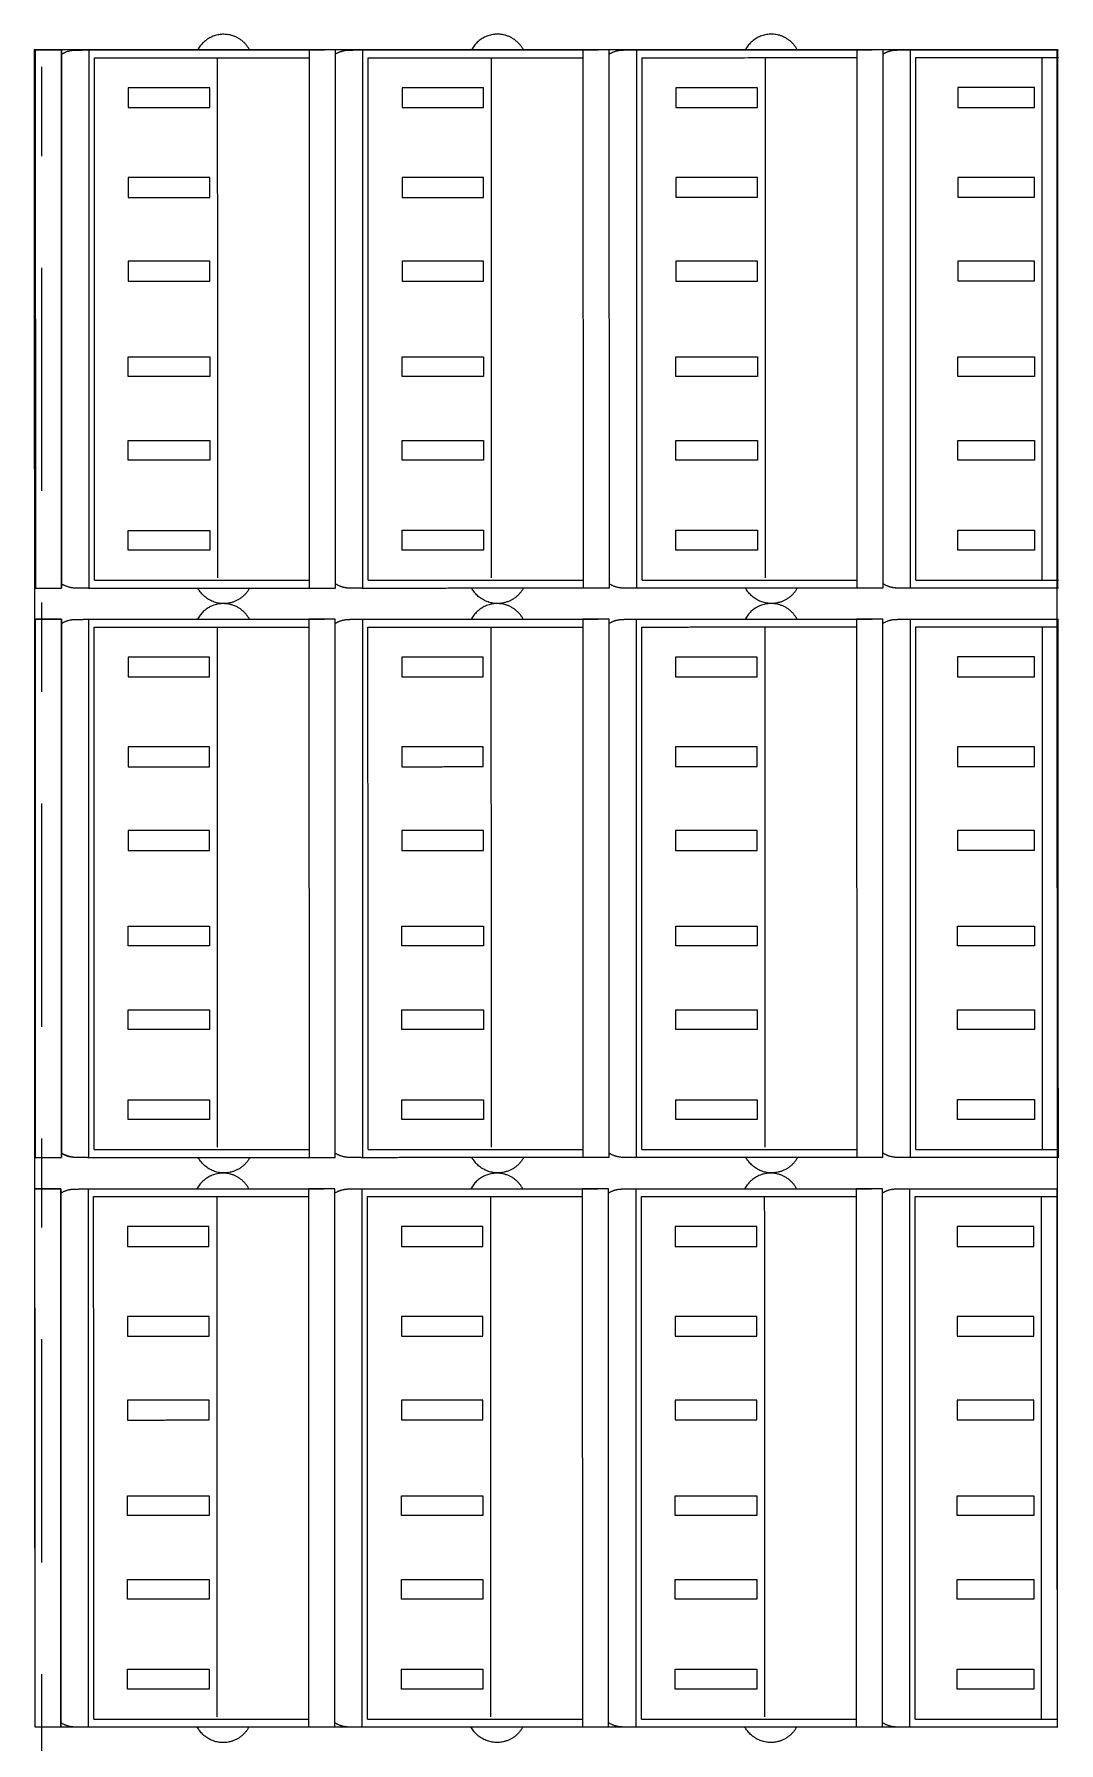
# Model space of a CAD drawing. Header units: millimetres. Extents: x 340 to 1003762, y 22 to 362022.
# Drawn here: x 420.143 to 421.291, y 76.494 to 78.407 of the extents above; entities that cross this region are included whole.
import ezdxf
from ezdxf.xclip import XClip

# ---------------------------------------------------------------- set-up
doc = ezdxf.new("R2010")
doc.units = ezdxf.units.MM
doc.header["$XCLIPFRAME"] = 0
doc.linetypes.add('LSBB_P_002 - PLANTA 1° NIVEL SALA DE VENTAS$0$DASHDOT2', pattern=[0.5, 0.25, -0.125, 0, -0.125])
for name, color, linetype in [('LSBB_P_002 - PLANTA 1° NIVEL SALA DE VENTAS$0$A-LAYOUT', 7, 'Continuous'), ('LSBB_P_002 - PLANTA 1° NIVEL SALA DE VENTAS$0$A-SALA-MUEB-ESPC', 1, 'Continuous'), ('LSBB_P_002 - PLANTA 1° NIVEL SALA DE VENTAS$0$EJES', 8, 'LSBB_P_002 - PLANTA 1° NIVEL SALA DE VENTAS$0$DASHDOT2'), ('XREF', 7, 'Continuous')]:
    doc.layers.add(name, color=color, linetype=linetype)

# ---------------------------------------------------------------- blocks, each defined once
blk = doc.blocks.new('LSBB_P_002 - PLANTA 1° NIVEL SALA DE VENTAS$0$SVLY')
at = {"layer": 'LSBB_P_002 - PLANTA 1° NIVEL SALA DE VENTAS$0$A-SALA-MUEB-ESPC', "elevation": 0}
for points in [[(1035.4314, 293.2095), (1035.432, 291.3314), (1036.5776, 291.3316), (1036.5773, 293.2097)], [(1035.4621, 292.6069), (1035.4621, 293.2095), (1035.4326, 293.2095), (1035.4327, 292.6069)], [(1035.7689, 292.6069), (1035.7688, 293.2096), (1035.7394, 293.2095), (1035.7395, 292.6069)], [(1036.0757, 292.607), (1036.0756, 293.2096), (1036.0461, 293.2096), (1036.0462, 292.607)], [(1036.3824, 292.607), (1036.3823, 293.2096), (1036.3529, 293.2096), (1036.353, 292.607)], [(1035.4619, 291.9693), (1035.4619, 292.5719), (1035.4324, 292.5719), (1035.4325, 291.9693)], [(1035.7687, 291.9693), (1035.7686, 292.572), (1035.7392, 292.572), (1035.7393, 291.9693)], [(1036.0755, 291.9694), (1036.0754, 292.572), (1036.0459, 292.572), (1036.046, 291.9694)], [(1036.3822, 291.9694), (1036.3821, 292.572), (1036.3527, 292.572), (1036.3528, 291.9694)], [(1035.4614, 291.3314), (1035.4613, 291.934), (1035.4319, 291.934), (1035.432, 291.3314)], [(1035.7682, 291.3314), (1035.7681, 291.9341), (1035.7386, 291.9341), (1035.7387, 291.3314)], [(1036.0749, 291.3315), (1036.0748, 291.9341), (1036.0454, 291.9341), (1036.0455, 291.3315)], [(1036.3817, 291.3315), (1036.3816, 291.9342), (1036.3522, 291.9342), (1036.3523, 291.3315)]]:
    blk.add_lwpolyline(points, close=True, dxfattribs=at)
at = {"layer": 'LSBB_P_002 - PLANTA 1° NIVEL SALA DE VENTAS$0$A-SALA-MUEB-ESPC'}
for points, weights, knots in [([(1035.6727, 293.2095, 0), (1035.6655, 293.2232, 0), (1035.6503, 293.2263, 0), (1035.6262, 293.2313, 0), (1035.6146, 293.2095, 0)], [1, 0.905033936831, 1, 0.799622118104, 1], [0, 0, 0, 2.887952, 2.887952, 7.122102, 7.122102, 7.122102]), ([(1035.9795, 293.2096, 0), (1035.9722, 293.2232, 0), (1035.9571, 293.2264, 0), (1035.9329, 293.2314, 0), (1035.9214, 293.2096, 0)], [1, 0.905033936831, 1, 0.799622118104, 1], [0, 0, 0, 2.887952, 2.887952, 7.122102, 7.122102, 7.122102]), ([(1036.2862, 293.2096, 0), (1036.279, 293.2233, 0), (1036.2639, 293.2264, 0), (1036.2397, 293.2314, 0), (1036.2281, 293.2096, 0)], [1, 0.905033936831, 1, 0.799622118104, 1], [0, 0, 0, 2.887952, 2.887952, 7.122102, 7.122102, 7.122102]), ([(1035.4621, 293.2047, 0), (1035.469, 293.2091, 0), (1035.4772, 293.2093, 0), (1035.485, 293.2094, 0), (1035.4929, 293.2095, 0)], [1, 0.963301646965, 1, 1, 1], [0, 0, 0, 1.596409, 1.596409, 3.723022, 3.723022, 3.723022]), ([(1035.7688, 293.2048, 0), (1035.7757, 293.2092, 0), (1035.7839, 293.2093, 0), (1035.7918, 293.2095, 0), (1035.7996, 293.2096, 0)], [1, 0.963301646965, 1, 1, 1], [0, 0, 0, 1.596409, 1.596409, 3.723022, 3.723022, 3.723022]), ([(1036.0756, 293.2048, 0), (1036.0825, 293.2092, 0), (1036.0907, 293.2094, 0), (1036.0985, 293.2095, 0), (1036.1064, 293.2096, 0)], [1, 0.963301646965, 1, 1, 1], [0, 0, 0, 1.596409, 1.596409, 3.723022, 3.723022, 3.723022]), ([(1036.3823, 293.2049, 0), (1036.3893, 293.2093, 0), (1036.3974, 293.2094, 0), (1036.4053, 293.2095, 0), (1036.4131, 293.2096, 0)], [1, 0.963301646965, 1, 1, 1], [0, 0, 0, 1.596409, 1.596409, 3.723022, 3.723022, 3.723022]), ([(1035.4621, 292.6116, 0), (1035.4691, 292.6073, 0), (1035.4772, 292.6071, 0), (1035.4851, 292.607, 0), (1035.493, 292.6069, 0)], [1, 0.963301646965, 1, 1, 1], [0, 0, 0, 1.596409, 1.596409, 3.723022, 3.723022, 3.723022]), ([(1035.7689, 292.6117, 0), (1035.7758, 292.6073, 0), (1035.784, 292.6071, 0), (1035.7919, 292.607, 0), (1035.7997, 292.6069, 0)], [1, 0.963301646965, 1, 1, 1], [0, 0, 0, 1.596409, 1.596409, 3.723022, 3.723022, 3.723022]), ([(1036.0757, 292.6117, 0), (1036.0826, 292.6073, 0), (1036.0908, 292.6072, 0), (1036.0986, 292.6071, 0), (1036.1065, 292.607, 0)], [1, 0.963301646965, 1, 1, 1], [0, 0, 0, 1.596409, 1.596409, 3.723022, 3.723022, 3.723022]), ([(1036.3824, 292.6118, 0), (1036.3893, 292.6074, 0), (1036.3975, 292.6072, 0), (1036.4054, 292.6071, 0), (1036.4132, 292.607, 0)], [1, 0.963301646965, 1, 1, 1], [0, 0, 0, 1.596409, 1.596409, 3.723022, 3.723022, 3.723022]), ([(1035.6728, 292.6069, 0), (1035.6655, 292.5933, 0), (1035.6504, 292.5901, 0), (1035.6263, 292.5851, 0), (1035.6147, 292.6069, 0)], [1, 0.905033936831, 1, 0.799622118104, 1], [0, 0, 0, 2.887952, 2.887952, 7.122102, 7.122102, 7.122102]), ([(1035.9795, 292.6069, 0), (1035.9723, 292.5933, 0), (1035.9572, 292.5902, 0), (1035.933, 292.5851, 0), (1035.9215, 292.6069, 0)], [1, 0.905033936831, 1, 0.799622118104, 1], [0, 0, 0, 2.887952, 2.887952, 7.122102, 7.122102, 7.122102]), ([(1036.2863, 292.607, 0), (1036.2791, 292.5933, 0), (1036.2639, 292.5902, 0), (1036.2398, 292.5852, 0), (1036.2282, 292.607, 0)], [1, 0.905033936831, 1, 0.799622118104, 1], [0, 0, 0, 2.887952, 2.887952, 7.122102, 7.122102, 7.122102]), ([(1035.6725, 292.5719, 0), (1035.6653, 292.5856, 0), (1035.6501, 292.5887, 0), (1035.626, 292.5938, 0), (1035.6144, 292.5719, 0)], [1, 0.905033936831, 1, 0.799622118104, 1], [0, 0, 0, 2.887952, 2.887952, 7.122102, 7.122102, 7.122102]), ([(1035.9792, 292.572, 0), (1035.972, 292.5856, 0), (1035.9569, 292.5888, 0), (1035.9327, 292.5938, 0), (1035.9212, 292.572, 0)], [1, 0.905033936831, 1, 0.799622118104, 1], [0, 0, 0, 2.887952, 2.887952, 7.122102, 7.122102, 7.122102]), ([(1036.286, 292.572, 0), (1036.2788, 292.5857, 0), (1036.2637, 292.5888, 0), (1036.2395, 292.5938, 0), (1036.2279, 292.572, 0)], [1, 0.905033936831, 1, 0.799622118104, 1], [0, 0, 0, 2.887952, 2.887952, 7.122102, 7.122102, 7.122102]), ([(1035.4619, 292.5672, 0), (1035.4688, 292.5715, 0), (1035.477, 292.5717, 0), (1035.4848, 292.5718, 0), (1035.4927, 292.5719, 0)], [1, 0.963301646965, 1, 1, 1], [0, 0, 0, 1.596409, 1.596409, 3.723022, 3.723022, 3.723022]), ([(1035.7686, 292.5672, 0), (1035.7755, 292.5716, 0), (1035.7837, 292.5718, 0), (1035.7916, 292.5719, 0), (1035.7994, 292.572, 0)], [1, 0.963301646965, 1, 1, 1], [0, 0, 0, 1.596409, 1.596409, 3.723022, 3.723022, 3.723022]), ([(1036.0754, 292.5672, 0), (1036.0823, 292.5716, 0), (1036.0905, 292.5718, 0), (1036.0983, 292.5719, 0), (1036.1062, 292.572, 0)], [1, 0.963301646965, 1, 1, 1], [0, 0, 0, 1.596409, 1.596409, 3.723022, 3.723022, 3.723022]), ([(1036.3821, 292.5673, 0), (1036.3891, 292.5717, 0), (1036.3972, 292.5718, 0), (1036.4051, 292.5719, 0), (1036.4129, 292.5721, 0)], [1, 0.963301646965, 1, 1, 1], [0, 0, 0, 1.596409, 1.596409, 3.723022, 3.723022, 3.723022]), ([(1035.4619, 291.974, 0), (1035.4689, 291.9697, 0), (1035.477, 291.9695, 0), (1035.4849, 291.9694, 0), (1035.4927, 291.9693, 0)], [1, 0.963301646965, 1, 1, 1], [0, 0, 0, 1.596409, 1.596409, 3.723022, 3.723022, 3.723022]), ([(1035.4625, 291.974, 0), (1035.4694, 291.9697, 0), (1035.4776, 291.9695, 0), (1035.4855, 291.9694, 0), (1035.4933, 291.9693, 0)], [1, 0.963301646965, 1, 1, 1], [0, 0, 0, 1.596409, 1.596409, 3.723022, 3.723022, 3.723022]), ([(1035.6732, 291.9693, 0), (1035.6659, 291.9557, 0), (1035.6508, 291.9525, 0), (1035.6266, 291.9475, 0), (1035.6151, 291.9693, 0)], [1, 0.905033936831, 1, 0.799622118104, 1], [0, 0, 0, 2.887952, 2.887952, 7.122102, 7.122102, 7.122102]), ([(1035.7687, 291.9741, 0), (1035.7756, 291.9697, 0), (1035.7838, 291.9695, 0), (1035.7917, 291.9694, 0), (1035.7995, 291.9693, 0)], [1, 0.963301646965, 1, 1, 1], [0, 0, 0, 1.596409, 1.596409, 3.723022, 3.723022, 3.723022]), ([(1035.9799, 291.9694, 0), (1035.9727, 291.9557, 0), (1035.9576, 291.9526, 0), (1035.9334, 291.9475, 0), (1035.9218, 291.9693, 0)], [1, 0.905033936831, 1, 0.799622118104, 1], [0, 0, 0, 2.887952, 2.887952, 7.122102, 7.122102, 7.122102]), ([(1036.0755, 291.9741, 0), (1036.0824, 291.9698, 0), (1036.0906, 291.9696, 0), (1036.0984, 291.9695, 0), (1036.1063, 291.9694, 0)], [1, 0.963301646965, 1, 1, 1], [0, 0, 0, 1.596409, 1.596409, 3.723022, 3.723022, 3.723022]), ([(1036.2867, 291.9694, 0), (1036.2795, 291.9558, 0), (1036.2643, 291.9526, 0), (1036.2402, 291.9476, 0), (1036.2286, 291.9694, 0)], [1, 0.905033936831, 1, 0.799622118104, 1], [0, 0, 0, 2.887952, 2.887952, 7.122102, 7.122102, 7.122102]), ([(1036.3822, 291.9742, 0), (1036.3891, 291.9698, 0), (1036.3973, 291.9696, 0), (1036.4052, 291.9695, 0), (1036.413, 291.9694, 0)], [1, 0.963301646965, 1, 1, 1], [0, 0, 0, 1.596409, 1.596409, 3.723022, 3.723022, 3.723022]), ([(1035.672, 291.9341, 0), (1035.6647, 291.9477, 0), (1035.6496, 291.9509, 0), (1035.6254, 291.9559, 0), (1035.6139, 291.9341, 0)], [1, 0.905033936831, 1, 0.799622118104, 1], [0, 0, 0, 2.887952, 2.887952, 7.122102, 7.122102, 7.122102]), ([(1035.9787, 291.9341, 0), (1035.9715, 291.9478, 0), (1035.9564, 291.9509, 0), (1035.9322, 291.9559, 0), (1035.9206, 291.9341, 0)], [1, 0.905033936831, 1, 0.799622118104, 1], [0, 0, 0, 2.887952, 2.887952, 7.122102, 7.122102, 7.122102]), ([(1036.2855, 291.9342, 0), (1036.2782, 291.9478, 0), (1036.2631, 291.9509, 0), (1036.239, 291.956, 0), (1036.2274, 291.9341, 0)], [1, 0.905033936831, 1, 0.799622118104, 1], [0, 0, 0, 2.887952, 2.887952, 7.122102, 7.122102, 7.122102]), ([(1035.4613, 291.9293, 0), (1035.4682, 291.9337, 0), (1035.4764, 291.9338, 0), (1035.4843, 291.9339, 0), (1035.4921, 291.934, 0)], [1, 0.963301646965, 1, 1, 1], [0, 0, 0, 1.596409, 1.596409, 3.723022, 3.723022, 3.723022]), ([(1035.7681, 291.9293, 0), (1035.775, 291.9337, 0), (1035.7832, 291.9339, 0), (1035.791, 291.934, 0), (1035.7989, 291.9341, 0)], [1, 0.963301646965, 1, 1, 1], [0, 0, 0, 1.596409, 1.596409, 3.723022, 3.723022, 3.723022]), ([(1036.0748, 291.9294, 0), (1036.0818, 291.9337, 0), (1036.0899, 291.9339, 0), (1036.0978, 291.934, 0), (1036.1057, 291.9341, 0)], [1, 0.963301646965, 1, 1, 1], [0, 0, 0, 1.596409, 1.596409, 3.723022, 3.723022, 3.723022]), ([(1036.3816, 291.9294, 0), (1036.3885, 291.9338, 0), (1036.3967, 291.934, 0), (1036.4046, 291.9341, 0), (1036.4124, 291.9342, 0)], [1, 0.963301646965, 1, 1, 1], [0, 0, 0, 1.596409, 1.596409, 3.723022, 3.723022, 3.723022]), ([(1035.4614, 291.3362, 0), (1035.4683, 291.3318, 0), (1035.4765, 291.3316, 0), (1035.4844, 291.3315, 0), (1035.4922, 291.3314, 0)], [1, 0.963301646965, 1, 1, 1], [0, 0, 0, 1.596409, 1.596409, 3.723022, 3.723022, 3.723022]), ([(1035.672, 291.3314, 0), (1035.6648, 291.3178, 0), (1035.6497, 291.3146, 0), (1035.6255, 291.3096, 0), (1035.614, 291.3314, 0)], [1, 0.905033936831, 1, 0.799622118104, 1], [0, 0, 0, 2.887952, 2.887952, 7.122102, 7.122102, 7.122102]), ([(1035.7682, 291.3362, 0), (1035.7751, 291.3318, 0), (1035.7833, 291.3317, 0), (1035.7911, 291.3315, 0), (1035.799, 291.3314, 0)], [1, 0.963301646965, 1, 1, 1], [0, 0, 0, 1.596409, 1.596409, 3.723022, 3.723022, 3.723022]), ([(1035.9788, 291.3315, 0), (1035.9716, 291.3178, 0), (1035.9565, 291.3147, 0), (1035.9323, 291.3097, 0), (1035.9207, 291.3315, 0)], [1, 0.905033936831, 1, 0.799622118104, 1], [0, 0, 0, 2.887952, 2.887952, 7.122102, 7.122102, 7.122102]), ([(1036.0749, 291.3362, 0), (1036.0818, 291.3319, 0), (1036.09, 291.3317, 0), (1036.0979, 291.3316, 0), (1036.1057, 291.3315, 0)], [1, 0.963301646965, 1, 1, 1], [0, 0, 0, 1.596409, 1.596409, 3.723022, 3.723022, 3.723022]), ([(1036.2856, 291.3315, 0), (1036.2783, 291.3179, 0), (1036.2632, 291.3147, 0), (1036.239, 291.3097, 0), (1036.2275, 291.3315, 0)], [1, 0.905033936831, 1, 0.799622118104, 1], [0, 0, 0, 2.887952, 2.887952, 7.122102, 7.122102, 7.122102]), ([(1036.3817, 291.3363, 0), (1036.3886, 291.3319, 0), (1036.3968, 291.3317, 0), (1036.4046, 291.3316, 0), (1036.4125, 291.3315, 0)], [1, 0.963301646965, 1, 1, 1], [0, 0, 0, 1.596409, 1.596409, 3.723022, 3.723022, 3.723022])]:
    blk.add_rational_spline(points, weights, degree=2, knots=knots, dxfattribs=at)
for points in [[(1035.4326, 293.2095, 0), (1035.4327, 292.9082, 0), (1035.4327, 292.6069, 0)], [(1035.4329, 293.2095, 0), (1035.4468, 293.2095, 0), (1035.4621, 293.2095, 0)], [(1035.4621, 293.2095, 0), (1035.4621, 292.9082, 0), (1035.4621, 292.6069, 0)], [(1035.493, 292.6069, 0), (1035.4929, 292.9095, 0), (1035.4929, 293.2095, 0)], [(1035.4929, 293.2095, 0), (1035.6348, 293.2095, 0), (1035.7568, 293.2095, 0)], [(1035.7997, 292.6069, 0), (1035.7997, 292.9096, 0), (1035.7996, 293.2096, 0)], [(1035.7996, 293.2096, 0), (1035.9416, 293.2096, 0), (1036.0635, 293.2096, 0)], [(1036.1065, 292.607, 0), (1036.1064, 292.9096, 0), (1036.1064, 293.2096, 0)], [(1036.1064, 293.2096, 0), (1036.2483, 293.2096, 0), (1036.3703, 293.2096, 0)], [(1036.4131, 293.2096, 0), (1036.526, 293.2097, 0), (1036.5788, 293.2097, 0)], [(1036.4132, 292.607, 0), (1036.4132, 292.9096, 0), (1036.4131, 293.2096, 0)], [(1036.5783, 292.6073, 0), (1036.5783, 292.8986, 0), (1036.5782, 293.21, 0)], [(1035.4988, 293.2007, 0), (1035.6291, 293.2008, 0), (1035.7394, 293.2008, 0)], [(1035.4989, 292.6156, 0), (1035.4988, 292.9094, 0), (1035.4988, 293.2007, 0)], [(1035.637, 292.6182, 0), (1035.637, 292.9095, 0), (1035.6369, 293.2008, 0)], [(1035.8056, 292.6157, 0), (1035.8056, 292.9095, 0), (1035.8055, 293.2008, 0)], [(1035.8055, 293.2008, 0), (1035.9358, 293.2008, 0), (1036.0461, 293.2008, 0)], [(1035.9438, 292.6182, 0), (1035.9437, 292.9095, 0), (1035.9437, 293.2008, 0)], [(1036.1123, 293.2008, 0), (1036.2426, 293.2008, 0), (1036.3529, 293.2009, 0)], [(1036.1124, 292.6157, 0), (1036.1123, 292.9095, 0), (1036.1123, 293.2008, 0)], [(1036.2505, 292.6182, 0), (1036.2505, 292.9095, 0), (1036.2505, 293.2008, 0)], [(1036.4191, 292.6158, 0), (1036.4191, 292.9096, 0), (1036.4191, 293.2009, 0)], [(1036.4191, 293.2009, 0), (1036.5289, 293.2009, 0), (1036.5788, 293.2009, 0)], [(1036.5605, 292.6161, 0), (1036.5605, 292.9074, 0), (1036.5604, 293.2012, 0)], [(1035.5367, 293.1671, 0), (1035.5367, 293.1561, 0), (1035.5367, 293.145, 0)], [(1035.628, 293.1671, 0), (1035.5823, 293.1671, 0), (1035.5367, 293.1671, 0)], [(1035.628, 293.145, 0), (1035.628, 293.1561, 0), (1035.628, 293.1671, 0)], [(1035.8435, 293.1672, 0), (1035.8435, 293.1561, 0), (1035.8435, 293.145, 0)], [(1035.9347, 293.1672, 0), (1035.8891, 293.1672, 0), (1035.8435, 293.1672, 0)], [(1035.9347, 293.145, 0), (1035.9347, 293.1561, 0), (1035.9347, 293.1672, 0)], [(1036.1502, 293.1672, 0), (1036.1502, 293.1561, 0), (1036.1502, 293.1451, 0)], [(1036.2415, 293.1672, 0), (1036.1959, 293.1672, 0), (1036.1502, 293.1672, 0)], [(1036.2415, 293.1451, 0), (1036.2415, 293.1562, 0), (1036.2415, 293.1672, 0)], [(1036.466, 293.1673, 0), (1036.466, 293.1562, 0), (1036.466, 293.1451, 0)], [(1036.5521, 293.1673, 0), (1036.48, 293.1673, 0), (1036.466, 293.1673, 0)], [(1036.5521, 293.1451, 0), (1036.5521, 293.1562, 0), (1036.5521, 293.1673, 0)], [(1035.5367, 293.145, 0), (1035.5823, 293.145, 0), (1035.628, 293.145, 0)], [(1035.8435, 293.145, 0), (1035.8891, 293.145, 0), (1035.9347, 293.145, 0)], [(1036.1502, 293.1451, 0), (1036.1959, 293.1451, 0), (1036.2415, 293.1451, 0)], [(1036.466, 293.1451, 0), (1036.48, 293.1451, 0), (1036.5521, 293.1451, 0)], [(1035.628, 293.0666, 0), (1035.5824, 293.0666, 0), (1035.5367, 293.0665, 0)], [(1035.5367, 293.0665, 0), (1035.5367, 293.0555, 0), (1035.5367, 293.0444, 0)], [(1035.628, 293.0444, 0), (1035.628, 293.0555, 0), (1035.628, 293.0666, 0)], [(1035.8435, 293.0666, 0), (1035.8435, 293.0555, 0), (1035.8435, 293.0444, 0)], [(1035.9348, 293.0666, 0), (1035.8891, 293.0666, 0), (1035.8435, 293.0666, 0)], [(1035.9348, 293.0444, 0), (1035.9348, 293.0555, 0), (1035.9348, 293.0666, 0)], [(1036.1502, 293.0666, 0), (1036.1502, 293.0556, 0), (1036.1502, 293.0445, 0)], [(1036.2415, 293.0666, 0), (1036.1959, 293.0666, 0), (1036.1502, 293.0666, 0)], [(1036.2415, 293.0445, 0), (1036.2415, 293.0556, 0), (1036.2415, 293.0666, 0)], [(1036.466, 293.0667, 0), (1036.466, 293.0556, 0), (1036.466, 293.0445, 0)], [(1036.5521, 293.0667, 0), (1036.48, 293.0667, 0), (1036.466, 293.0667, 0)], [(1036.5521, 293.0445, 0), (1036.5521, 293.0556, 0), (1036.5521, 293.0667, 0)], [(1035.5367, 293.0444, 0), (1035.5824, 293.0444, 0), (1035.628, 293.0444, 0)], [(1035.8435, 293.0444, 0), (1035.8891, 293.0444, 0), (1035.9348, 293.0444, 0)], [(1036.1502, 293.0445, 0), (1036.1959, 293.0445, 0), (1036.2415, 293.0445, 0)], [(1036.466, 293.0445, 0), (1036.48, 293.0445, 0), (1036.5521, 293.0445, 0)], [(1035.5367, 292.9728, 0), (1035.5367, 292.9617, 0), (1035.5367, 292.9506, 0)], [(1035.628, 292.9728, 0), (1035.5824, 292.9728, 0), (1035.5367, 292.9728, 0)], [(1035.628, 292.9506, 0), (1035.628, 292.9617, 0), (1035.628, 292.9728, 0)], [(1035.8435, 292.9728, 0), (1035.8435, 292.9617, 0), (1035.8435, 292.9507, 0)], [(1035.9348, 292.9728, 0), (1035.8891, 292.9728, 0), (1035.8435, 292.9728, 0)], [(1035.9348, 292.9507, 0), (1035.9348, 292.9618, 0), (1035.9348, 292.9728, 0)], [(1036.1502, 292.9729, 0), (1036.1502, 292.9618, 0), (1036.1502, 292.9507, 0)], [(1036.2415, 292.9729, 0), (1036.1959, 292.9729, 0), (1036.1502, 292.9729, 0)], [(1036.2415, 292.9507, 0), (1036.2415, 292.9618, 0), (1036.2415, 292.9729, 0)], [(1036.466, 292.9729, 0), (1036.466, 292.9618, 0), (1036.466, 292.9508, 0)], [(1036.5521, 292.9729, 0), (1036.4801, 292.9729, 0), (1036.466, 292.9729, 0)], [(1036.5521, 292.9508, 0), (1036.5521, 292.9618, 0), (1036.5521, 292.9729, 0)], [(1035.5367, 292.9506, 0), (1035.5824, 292.9506, 0), (1035.628, 292.9506, 0)], [(1035.8435, 292.9507, 0), (1035.8891, 292.9507, 0), (1035.9348, 292.9507, 0)], [(1036.1502, 292.9507, 0), (1036.1959, 292.9507, 0), (1036.2415, 292.9507, 0)], [(1036.466, 292.9508, 0), (1036.4801, 292.9508, 0), (1036.5521, 292.9508, 0)], [(1035.5367, 292.8658, 0), (1035.5824, 292.8658, 0), (1035.628, 292.8658, 0)], [(1035.5367, 292.8436, 0), (1035.5367, 292.8547, 0), (1035.5367, 292.8658, 0)], [(1035.628, 292.8658, 0), (1035.628, 292.8547, 0), (1035.628, 292.8436, 0)], [(1035.8435, 292.8658, 0), (1035.8891, 292.8658, 0), (1035.9348, 292.8658, 0)], [(1035.8435, 292.8437, 0), (1035.8435, 292.8547, 0), (1035.8435, 292.8658, 0)], [(1035.9348, 292.8658, 0), (1035.9348, 292.8548, 0), (1035.9348, 292.8437, 0)], [(1036.1503, 292.8659, 0), (1036.1959, 292.8659, 0), (1036.2415, 292.8659, 0)], [(1036.1503, 292.8437, 0), (1036.1503, 292.8548, 0), (1036.1503, 292.8659, 0)], [(1036.2415, 292.8659, 0), (1036.2415, 292.8548, 0), (1036.2415, 292.8437, 0)], [(1036.466, 292.8659, 0), (1036.4801, 292.8659, 0), (1036.5521, 292.8659, 0)], [(1036.466, 292.8437, 0), (1036.466, 292.8548, 0), (1036.466, 292.8659, 0)], [(1036.5521, 292.8659, 0), (1036.5521, 292.8548, 0), (1036.5521, 292.8438, 0)], [(1035.628, 292.8436, 0), (1035.5824, 292.8436, 0), (1035.5367, 292.8436, 0)], [(1035.9348, 292.8437, 0), (1035.8891, 292.8437, 0), (1035.8435, 292.8437, 0)], [(1036.2415, 292.8437, 0), (1036.1959, 292.8437, 0), (1036.1503, 292.8437, 0)], [(1036.5521, 292.8438, 0), (1036.4801, 292.8437, 0), (1036.466, 292.8437, 0)], [(1035.5368, 292.772, 0), (1035.5824, 292.772, 0), (1035.628, 292.772, 0)], [(1035.5368, 292.7499, 0), (1035.5368, 292.7609, 0), (1035.5368, 292.772, 0)], [(1035.628, 292.772, 0), (1035.628, 292.7609, 0), (1035.628, 292.7499, 0)], [(1035.8435, 292.7721, 0), (1035.8892, 292.7721, 0), (1035.9348, 292.7721, 0)], [(1035.8435, 292.7499, 0), (1035.8435, 292.761, 0), (1035.8435, 292.7721, 0)], [(1035.9348, 292.7721, 0), (1035.9348, 292.761, 0), (1035.9348, 292.7499, 0)], [(1036.1503, 292.7721, 0), (1036.1959, 292.7721, 0), (1036.2416, 292.7721, 0)], [(1036.1503, 292.7499, 0), (1036.1503, 292.761, 0), (1036.1503, 292.7721, 0)], [(1036.2416, 292.7721, 0), (1036.2416, 292.761, 0), (1036.2416, 292.75, 0)], [(1036.466, 292.7721, 0), (1036.4801, 292.7721, 0), (1036.5521, 292.7722, 0)], [(1036.466, 292.75, 0), (1036.466, 292.7611, 0), (1036.466, 292.7721, 0)], [(1036.5521, 292.7722, 0), (1036.5521, 292.7611, 0), (1036.5521, 292.75, 0)], [(1035.628, 292.7499, 0), (1035.5824, 292.7499, 0), (1035.5368, 292.7499, 0)], [(1035.9348, 292.7499, 0), (1035.8892, 292.7499, 0), (1035.8435, 292.7499, 0)], [(1036.2416, 292.75, 0), (1036.1959, 292.7499, 0), (1036.1503, 292.7499, 0)], [(1036.5521, 292.75, 0), (1036.4801, 292.75, 0), (1036.466, 292.75, 0)], [(1035.5368, 292.6714, 0), (1035.5824, 292.6714, 0), (1035.628, 292.6714, 0)], [(1035.5368, 292.6493, 0), (1035.5368, 292.6603, 0), (1035.5368, 292.6714, 0)], [(1035.628, 292.6714, 0), (1035.628, 292.6604, 0), (1035.628, 292.6493, 0)], [(1035.8435, 292.6715, 0), (1035.8892, 292.6715, 0), (1035.9348, 292.6715, 0)], [(1035.8435, 292.6493, 0), (1035.8435, 292.6604, 0), (1035.8435, 292.6715, 0)], [(1035.9348, 292.6715, 0), (1035.9348, 292.6604, 0), (1035.9348, 292.6493, 0)], [(1036.1503, 292.6715, 0), (1036.1959, 292.6715, 0), (1036.2416, 292.6715, 0)], [(1036.1503, 292.6494, 0), (1036.1503, 292.6604, 0), (1036.1503, 292.6715, 0)], [(1036.2416, 292.6715, 0), (1036.2416, 292.6604, 0), (1036.2416, 292.6494, 0)], [(1036.4661, 292.6716, 0), (1036.4801, 292.6716, 0), (1036.5521, 292.6716, 0)], [(1036.4661, 292.6494, 0), (1036.4661, 292.6605, 0), (1036.4661, 292.6716, 0)], [(1036.5521, 292.6716, 0), (1036.5521, 292.6605, 0), (1036.5521, 292.6494, 0)], [(1035.628, 292.6493, 0), (1035.5824, 292.6493, 0), (1035.5368, 292.6493, 0)], [(1035.9348, 292.6493, 0), (1035.8892, 292.6493, 0), (1035.8435, 292.6493, 0)], [(1036.2416, 292.6494, 0), (1036.1959, 292.6494, 0), (1036.1503, 292.6494, 0)], [(1036.5521, 292.6494, 0), (1036.4801, 292.6494, 0), (1036.4661, 292.6494, 0)], [(1035.4989, 292.6156, 0), (1035.6292, 292.6157, 0), (1035.7395, 292.6157, 0)], [(1035.8056, 292.6157, 0), (1035.9359, 292.6157, 0), (1036.0462, 292.6157, 0)], [(1036.1124, 292.6157, 0), (1036.2427, 292.6158, 0), (1036.353, 292.6158, 0)], [(1036.4191, 292.6158, 0), (1036.529, 292.6158, 0), (1036.5789, 292.6158, 0)], [(1035.4327, 292.6069, 0), (1035.4469, 292.6069, 0), (1035.4621, 292.6069, 0)], [(1035.493, 292.6069, 0), (1035.6349, 292.6069, 0), (1035.7568, 292.6069, 0)], [(1035.7997, 292.6069, 0), (1035.9417, 292.6069, 0), (1036.0636, 292.607, 0)], [(1036.1065, 292.607, 0), (1036.2484, 292.607, 0), (1036.353, 292.607, 0)], [(1036.4132, 292.607, 0), (1036.5261, 292.607, 0), (1036.5789, 292.607, 0)], [(1035.4324, 292.5719, 0), (1035.4325, 292.2706, 0), (1035.4325, 291.9693, 0)], [(1035.4327, 292.5719, 0), (1035.4466, 292.5719, 0), (1035.4619, 292.5719, 0)], [(1035.4619, 292.5719, 0), (1035.4619, 292.2706, 0), (1035.4619, 291.9693, 0)], [(1035.4927, 292.5719, 0), (1035.6346, 292.5719, 0), (1035.7565, 292.572, 0)], [(1035.4927, 291.9693, 0), (1035.4927, 292.2719, 0), (1035.4927, 292.5719, 0)], [(1035.4987, 291.9781, 0), (1035.4986, 292.2719, 0), (1035.4986, 292.5632, 0)], [(1035.4986, 292.5632, 0), (1035.6289, 292.5632, 0), (1035.7392, 292.5632, 0)], [(1035.6368, 291.9806, 0), (1035.6368, 292.2719, 0), (1035.6367, 292.5632, 0)], [(1035.7995, 291.9693, 0), (1035.7995, 292.272, 0), (1035.7994, 292.572, 0)], [(1035.7994, 292.572, 0), (1035.9414, 292.572, 0), (1036.0633, 292.572, 0)], [(1035.8054, 291.9781, 0), (1035.8054, 292.2719, 0), (1035.8053, 292.5632, 0)], [(1035.8053, 292.5632, 0), (1035.9356, 292.5632, 0), (1036.0459, 292.5632, 0)], [(1035.9436, 291.9806, 0), (1035.9435, 292.2719, 0), (1035.9435, 292.5632, 0)], [(1036.1063, 291.9694, 0), (1036.1062, 292.272, 0), (1036.1062, 292.572, 0)], [(1036.1062, 292.572, 0), (1036.2481, 292.572, 0), (1036.3701, 292.572, 0)], [(1036.1121, 292.5632, 0), (1036.2424, 292.5633, 0), (1036.3527, 292.5633, 0)], [(1036.1122, 291.9781, 0), (1036.1121, 292.2719, 0), (1036.1121, 292.5632, 0)], [(1036.2503, 291.9807, 0), (1036.2503, 292.272, 0), (1036.2502, 292.5633, 0)], [(1036.413, 291.9694, 0), (1036.413, 292.2721, 0), (1036.4129, 292.5721, 0)], [(1036.4129, 292.5721, 0), (1036.5258, 292.5721, 0), (1036.5786, 292.5721, 0)], [(1036.4189, 291.9782, 0), (1036.4189, 292.272, 0), (1036.4189, 292.5633, 0)], [(1036.4189, 292.5633, 0), (1036.5287, 292.5633, 0), (1036.5786, 292.5633, 0)], [(1036.5609, 291.9785, 0), (1036.5609, 292.2698, 0), (1036.5608, 292.5636, 0)], [(1036.5787, 291.9697, 0), (1036.5786, 292.261, 0), (1036.5786, 292.5724, 0)], [(1035.6278, 292.5296, 0), (1035.5821, 292.5296, 0), (1035.5365, 292.5295, 0)], [(1035.5365, 292.5295, 0), (1035.5365, 292.5185, 0), (1035.5365, 292.5074, 0)], [(1035.6278, 292.5074, 0), (1035.6278, 292.5185, 0), (1035.6278, 292.5296, 0)], [(1035.8433, 292.5296, 0), (1035.8433, 292.5185, 0), (1035.8433, 292.5074, 0)], [(1035.9345, 292.5296, 0), (1035.8889, 292.5296, 0), (1035.8433, 292.5296, 0)], [(1035.9345, 292.5074, 0), (1035.9345, 292.5185, 0), (1035.9345, 292.5296, 0)], [(1036.15, 292.5296, 0), (1036.15, 292.5186, 0), (1036.15, 292.5075, 0)], [(1036.2413, 292.5296, 0), (1036.1957, 292.5296, 0), (1036.15, 292.5296, 0)], [(1036.2413, 292.5075, 0), (1036.2413, 292.5186, 0), (1036.2413, 292.5296, 0)], [(1036.4658, 292.5297, 0), (1036.4658, 292.5186, 0), (1036.4658, 292.5075, 0)], [(1036.5519, 292.5297, 0), (1036.4798, 292.5297, 0), (1036.4658, 292.5297, 0)], [(1036.5519, 292.5075, 0), (1036.5519, 292.5186, 0), (1036.5519, 292.5297, 0)], [(1035.5365, 292.5074, 0), (1035.5821, 292.5074, 0), (1035.6278, 292.5074, 0)], [(1035.8433, 292.5074, 0), (1035.8889, 292.5074, 0), (1035.9345, 292.5074, 0)], [(1036.15, 292.5075, 0), (1036.1957, 292.5075, 0), (1036.2413, 292.5075, 0)], [(1036.4658, 292.5075, 0), (1036.4798, 292.5075, 0), (1036.5519, 292.5075, 0)], [(1035.5365, 292.429, 0), (1035.5365, 292.4179, 0), (1035.5365, 292.4068, 0)], [(1035.6278, 292.429, 0), (1035.5821, 292.429, 0), (1035.5365, 292.429, 0)], [(1035.6278, 292.4068, 0), (1035.6278, 292.4179, 0), (1035.6278, 292.429, 0)], [(1035.8433, 292.429, 0), (1035.8433, 292.4179, 0), (1035.8433, 292.4068, 0)], [(1035.9345, 292.429, 0), (1035.8889, 292.429, 0), (1035.8433, 292.429, 0)], [(1035.9345, 292.4069, 0), (1035.9345, 292.4179, 0), (1035.9345, 292.429, 0)], [(1036.2413, 292.4291, 0), (1036.1957, 292.4291, 0), (1036.15, 292.429, 0)], [(1036.15, 292.429, 0), (1036.15, 292.418, 0), (1036.15, 292.4069, 0)], [(1036.2413, 292.4069, 0), (1036.2413, 292.418, 0), (1036.2413, 292.4291, 0)], [(1036.4658, 292.4291, 0), (1036.4658, 292.418, 0), (1036.4658, 292.4069, 0)], [(1036.5519, 292.4291, 0), (1036.4798, 292.4291, 0), (1036.4658, 292.4291, 0)], [(1036.5519, 292.4069, 0), (1036.5519, 292.418, 0), (1036.5519, 292.4291, 0)], [(1035.5365, 292.4068, 0), (1035.5821, 292.4068, 0), (1035.6278, 292.4068, 0)], [(1035.8433, 292.4068, 0), (1035.8889, 292.4068, 0), (1035.9345, 292.4069, 0)], [(1036.15, 292.4069, 0), (1036.1957, 292.4069, 0), (1036.2413, 292.4069, 0)], [(1036.4658, 292.4069, 0), (1036.4798, 292.4069, 0), (1036.5519, 292.4069, 0)], [(1035.5365, 292.3352, 0), (1035.5365, 292.3241, 0), (1035.5365, 292.313, 0)], [(1035.6278, 292.3352, 0), (1035.5822, 292.3352, 0), (1035.5365, 292.3352, 0)], [(1035.6278, 292.313, 0), (1035.6278, 292.3241, 0), (1035.6278, 292.3352, 0)], [(1035.9346, 292.3353, 0), (1035.8889, 292.3352, 0), (1035.8433, 292.3352, 0)], [(1035.8433, 292.3352, 0), (1035.8433, 292.3242, 0), (1035.8433, 292.3131, 0)], [(1035.9346, 292.3131, 0), (1035.9346, 292.3242, 0), (1035.9346, 292.3353, 0)], [(1036.15, 292.3353, 0), (1036.15, 292.3242, 0), (1036.15, 292.3131, 0)], [(1036.2413, 292.3353, 0), (1036.1957, 292.3353, 0), (1036.15, 292.3353, 0)], [(1036.2413, 292.3131, 0), (1036.2413, 292.3242, 0), (1036.2413, 292.3353, 0)], [(1036.4658, 292.3353, 0), (1036.4658, 292.3242, 0), (1036.4658, 292.3132, 0)], [(1036.5519, 292.3353, 0), (1036.4799, 292.3353, 0), (1036.4658, 292.3353, 0)], [(1036.5519, 292.3132, 0), (1036.5519, 292.3243, 0), (1036.5519, 292.3353, 0)], [(1035.5365, 292.313, 0), (1035.5822, 292.313, 0), (1035.6278, 292.313, 0)], [(1035.8433, 292.3131, 0), (1035.8889, 292.3131, 0), (1035.9346, 292.3131, 0)], [(1036.15, 292.3131, 0), (1036.1957, 292.3131, 0), (1036.2413, 292.3131, 0)], [(1036.4658, 292.3132, 0), (1036.4799, 292.3132, 0), (1036.5519, 292.3132, 0)], [(1035.5365, 292.2282, 0), (1035.5822, 292.2282, 0), (1035.6278, 292.2282, 0)], [(1035.5365, 292.206, 0), (1035.5365, 292.2171, 0), (1035.5365, 292.2282, 0)], [(1035.6278, 292.2282, 0), (1035.6278, 292.2171, 0), (1035.6278, 292.206, 0)], [(1035.8433, 292.2282, 0), (1035.8889, 292.2282, 0), (1035.9346, 292.2282, 0)], [(1035.8433, 292.2061, 0), (1035.8433, 292.2172, 0), (1035.8433, 292.2282, 0)], [(1035.9346, 292.2282, 0), (1035.9346, 292.2172, 0), (1035.9346, 292.2061, 0)], [(1036.1501, 292.2283, 0), (1036.1957, 292.2283, 0), (1036.2413, 292.2283, 0)], [(1036.1501, 292.2061, 0), (1036.1501, 292.2172, 0), (1036.1501, 292.2283, 0)], [(1036.2413, 292.2283, 0), (1036.2413, 292.2172, 0), (1036.2413, 292.2061, 0)], [(1036.4658, 292.2283, 0), (1036.4799, 292.2283, 0), (1036.5519, 292.2283, 0)], [(1036.4658, 292.2062, 0), (1036.4658, 292.2172, 0), (1036.4658, 292.2283, 0)], [(1036.5519, 292.2283, 0), (1036.5519, 292.2173, 0), (1036.5519, 292.2062, 0)], [(1035.6278, 292.206, 0), (1035.5822, 292.206, 0), (1035.5365, 292.206, 0)], [(1035.9346, 292.2061, 0), (1035.8889, 292.2061, 0), (1035.8433, 292.2061, 0)], [(1036.2413, 292.2061, 0), (1036.1957, 292.2061, 0), (1036.1501, 292.2061, 0)], [(1036.5519, 292.2062, 0), (1036.4799, 292.2062, 0), (1036.4658, 292.2062, 0)], [(1035.5365, 292.1344, 0), (1035.5822, 292.1344, 0), (1035.6278, 292.1344, 0)], [(1035.5365, 292.1123, 0), (1035.5365, 292.1233, 0), (1035.5365, 292.1344, 0)], [(1035.6278, 292.1344, 0), (1035.6278, 292.1234, 0), (1035.6278, 292.1123, 0)], [(1035.8433, 292.1345, 0), (1035.8889, 292.1345, 0), (1035.9346, 292.1345, 0)], [(1035.8433, 292.1123, 0), (1035.8433, 292.1234, 0), (1035.8433, 292.1345, 0)], [(1035.9346, 292.1345, 0), (1035.9346, 292.1234, 0), (1035.9346, 292.1123, 0)], [(1036.1501, 292.1345, 0), (1036.1957, 292.1345, 0), (1036.2413, 292.1345, 0)], [(1036.1501, 292.1124, 0), (1036.1501, 292.1234, 0), (1036.1501, 292.1345, 0)], [(1036.2413, 292.1345, 0), (1036.2413, 292.1234, 0), (1036.2413, 292.1124, 0)], [(1036.4658, 292.1346, 0), (1036.4799, 292.1346, 0), (1036.5519, 292.1346, 0)], [(1036.4658, 292.1124, 0), (1036.4658, 292.1235, 0), (1036.4658, 292.1346, 0)], [(1036.5519, 292.1346, 0), (1036.5519, 292.1235, 0), (1036.5519, 292.1124, 0)], [(1035.6278, 292.1123, 0), (1035.5822, 292.1123, 0), (1035.5365, 292.1123, 0)], [(1035.9346, 292.1123, 0), (1035.8889, 292.1123, 0), (1035.8433, 292.1123, 0)], [(1036.2413, 292.1124, 0), (1036.1957, 292.1124, 0), (1036.1501, 292.1124, 0)], [(1036.5519, 292.1124, 0), (1036.4799, 292.1124, 0), (1036.4658, 292.1124, 0)], [(1035.5366, 292.0338, 0), (1035.5822, 292.0338, 0), (1035.6278, 292.0339, 0)], [(1035.5366, 292.0117, 0), (1035.5366, 292.0228, 0), (1035.5366, 292.0338, 0)], [(1035.6278, 292.0339, 0), (1035.6278, 292.0228, 0), (1035.6278, 292.0117, 0)], [(1035.8433, 292.0339, 0), (1035.889, 292.0339, 0), (1035.9346, 292.0339, 0)], [(1035.8433, 292.0117, 0), (1035.8433, 292.0228, 0), (1035.8433, 292.0339, 0)], [(1035.9346, 292.0339, 0), (1035.9346, 292.0228, 0), (1035.9346, 292.0117, 0)], [(1036.1501, 292.0339, 0), (1036.1957, 292.0339, 0), (1036.2414, 292.0339, 0)], [(1036.1501, 292.0118, 0), (1036.1501, 292.0228, 0), (1036.1501, 292.0339, 0)], [(1036.2414, 292.0339, 0), (1036.2414, 292.0229, 0), (1036.2414, 292.0118, 0)], [(1036.4658, 292.034, 0), (1036.4799, 292.034, 0), (1036.5519, 292.034, 0)], [(1036.4658, 292.0118, 0), (1036.4658, 292.0229, 0), (1036.4658, 292.034, 0)], [(1036.5519, 292.034, 0), (1036.5519, 292.0229, 0), (1036.5519, 292.0118, 0)], [(1035.6278, 292.0117, 0), (1035.5822, 292.0117, 0), (1035.5366, 292.0117, 0)], [(1035.9346, 292.0117, 0), (1035.889, 292.0117, 0), (1035.8433, 292.0117, 0)], [(1036.2414, 292.0118, 0), (1036.1957, 292.0118, 0), (1036.1501, 292.0118, 0)], [(1036.5519, 292.0118, 0), (1036.4799, 292.0118, 0), (1036.4658, 292.0118, 0)], [(1035.4933, 291.9693, 0), (1035.6353, 291.9693, 0), (1035.7572, 291.9693, 0)], [(1035.4987, 291.9781, 0), (1035.629, 291.9781, 0), (1035.7393, 291.9781, 0)], [(1035.8001, 291.9693, 0), (1035.942, 291.9694, 0), (1036.064, 291.9694, 0)], [(1035.8054, 291.9781, 0), (1035.9357, 291.9781, 0), (1036.046, 291.9781, 0)], [(1036.1069, 291.9694, 0), (1036.2488, 291.9694, 0), (1036.3534, 291.9694, 0)], [(1036.1122, 291.9781, 0), (1036.2425, 291.9782, 0), (1036.3528, 291.9782, 0)], [(1036.4136, 291.9694, 0), (1036.5264, 291.9694, 0), (1036.5793, 291.9694, 0)], [(1036.4189, 291.9782, 0), (1036.5288, 291.9782, 0), (1036.5787, 291.9782, 0)], [(1035.4319, 291.934, 0), (1035.4319, 291.6327, 0), (1035.432, 291.3314, 0)], [(1035.4322, 291.934, 0), (1035.446, 291.934, 0), (1035.4613, 291.934, 0)], [(1035.4613, 291.934, 0), (1035.4614, 291.6327, 0), (1035.4614, 291.3314, 0)], [(1035.4921, 291.934, 0), (1035.6341, 291.9341, 0), (1035.756, 291.9341, 0)], [(1035.4922, 291.3314, 0), (1035.4922, 291.634, 0), (1035.4921, 291.934, 0)], [(1035.4981, 291.3402, 0), (1035.4981, 291.634, 0), (1035.498, 291.9253, 0)], [(1035.498, 291.9253, 0), (1035.6283, 291.9253, 0), (1035.7386, 291.9253, 0)], [(1035.6363, 291.3427, 0), (1035.6362, 291.634, 0), (1035.6362, 291.9253, 0)], [(1035.799, 291.3314, 0), (1035.7989, 291.6341, 0), (1035.7989, 291.9341, 0)], [(1035.7989, 291.9341, 0), (1035.9408, 291.9341, 0), (1036.0628, 291.9341, 0)], [(1035.8049, 291.3402, 0), (1035.8048, 291.634, 0), (1035.8048, 291.9253, 0)], [(1035.8048, 291.9253, 0), (1035.9351, 291.9253, 0), (1036.0454, 291.9253, 0)], [(1035.943, 291.3427, 0), (1035.943, 291.634, 0), (1035.943, 291.9253, 0)], [(1036.1057, 291.9341, 0), (1036.2476, 291.9341, 0), (1036.3695, 291.9342, 0)], [(1036.1057, 291.3315, 0), (1036.1057, 291.6341, 0), (1036.1057, 291.9341, 0)], [(1036.1117, 291.3403, 0), (1036.1116, 291.6341, 0), (1036.1116, 291.9254, 0)], [(1036.1116, 291.9254, 0), (1036.2419, 291.9254, 0), (1036.3522, 291.9254, 0)], [(1036.2498, 291.3428, 0), (1036.2498, 291.6341, 0), (1036.2497, 291.9254, 0)], [(1036.4125, 291.3315, 0), (1036.4125, 291.6342, 0), (1036.4124, 291.9342, 0)], [(1036.4124, 291.9342, 0), (1036.5252, 291.9342, 0), (1036.5781, 291.9342, 0)], [(1036.4184, 291.3403, 0), (1036.4184, 291.6341, 0), (1036.4183, 291.9254, 0)], [(1036.4183, 291.9254, 0), (1036.5282, 291.9254, 0), (1036.5781, 291.9254, 0)], [(1036.5598, 291.3406, 0), (1036.5597, 291.6319, 0), (1036.5597, 291.9257, 0)], [(1036.5776, 291.3319, 0), (1036.5775, 291.6232, 0), (1036.5775, 291.9345, 0)], [(1035.536, 291.8917, 0), (1035.536, 291.8806, 0), (1035.536, 291.8695, 0)], [(1035.6272, 291.8917, 0), (1035.5816, 291.8917, 0), (1035.536, 291.8917, 0)], [(1035.6272, 291.8695, 0), (1035.6272, 291.8806, 0), (1035.6272, 291.8917, 0)], [(1035.8427, 291.8917, 0), (1035.8427, 291.8806, 0), (1035.8427, 291.8695, 0)], [(1035.934, 291.8917, 0), (1035.8884, 291.8917, 0), (1035.8427, 291.8917, 0)], [(1035.934, 291.8696, 0), (1035.934, 291.8806, 0), (1035.934, 291.8917, 0)], [(1036.2408, 291.8918, 0), (1036.1951, 291.8918, 0), (1036.1495, 291.8917, 0)], [(1036.1495, 291.8917, 0), (1036.1495, 291.8807, 0), (1036.1495, 291.8696, 0)], [(1036.2408, 291.8696, 0), (1036.2408, 291.8807, 0), (1036.2408, 291.8918, 0)], [(1036.4653, 291.8918, 0), (1036.4653, 291.8807, 0), (1036.4653, 291.8696, 0)], [(1036.5513, 291.8918, 0), (1036.4793, 291.8918, 0), (1036.4653, 291.8918, 0)], [(1036.5513, 291.8696, 0), (1036.5513, 291.8807, 0), (1036.5513, 291.8918, 0)], [(1035.536, 291.8695, 0), (1035.5816, 291.8695, 0), (1035.6272, 291.8695, 0)], [(1035.8427, 291.8695, 0), (1035.8884, 291.8695, 0), (1035.934, 291.8696, 0)], [(1036.1495, 291.8696, 0), (1036.1951, 291.8696, 0), (1036.2408, 291.8696, 0)], [(1036.4653, 291.8696, 0), (1036.4793, 291.8696, 0), (1036.5513, 291.8696, 0)], [(1035.536, 291.7911, 0), (1035.536, 291.78, 0), (1035.536, 291.7689, 0)], [(1035.6273, 291.7911, 0), (1035.5816, 291.7911, 0), (1035.536, 291.7911, 0)], [(1035.6273, 291.7689, 0), (1035.6273, 291.78, 0), (1035.6273, 291.7911, 0)], [(1035.8427, 291.7911, 0), (1035.8427, 291.78, 0), (1035.8427, 291.769, 0)], [(1035.934, 291.7911, 0), (1035.8884, 291.7911, 0), (1035.8427, 291.7911, 0)], [(1035.934, 291.769, 0), (1035.934, 291.7801, 0), (1035.934, 291.7911, 0)], [(1036.1495, 291.7912, 0), (1036.1495, 291.7801, 0), (1036.1495, 291.769, 0)], [(1036.2408, 291.7912, 0), (1036.1951, 291.7912, 0), (1036.1495, 291.7912, 0)], [(1036.2408, 291.769, 0), (1036.2408, 291.7801, 0), (1036.2408, 291.7912, 0)], [(1036.4653, 291.7912, 0), (1036.4653, 291.7801, 0), (1036.4653, 291.769, 0)], [(1036.5513, 291.7912, 0), (1036.4793, 291.7912, 0), (1036.4653, 291.7912, 0)], [(1036.5513, 291.7691, 0), (1036.5513, 291.7801, 0), (1036.5513, 291.7912, 0)], [(1035.536, 291.7689, 0), (1035.5816, 291.7689, 0), (1035.6273, 291.7689, 0)], [(1035.8427, 291.769, 0), (1035.8884, 291.769, 0), (1035.934, 291.769, 0)], [(1036.1495, 291.769, 0), (1036.1951, 291.769, 0), (1036.2408, 291.769, 0)], [(1036.4653, 291.769, 0), (1036.4793, 291.769, 0), (1036.5513, 291.7691, 0)], [(1035.536, 291.6973, 0), (1035.536, 291.6862, 0), (1035.536, 291.6751, 0)], [(1035.6273, 291.6973, 0), (1035.5816, 291.6973, 0), (1035.536, 291.6973, 0)], [(1035.6273, 291.6752, 0), (1035.6273, 291.6862, 0), (1035.6273, 291.6973, 0)], [(1035.8428, 291.6974, 0), (1035.8428, 291.6863, 0), (1035.8428, 291.6752, 0)], [(1035.934, 291.6974, 0), (1035.8884, 291.6974, 0), (1035.8428, 291.6974, 0)], [(1035.934, 291.6752, 0), (1035.934, 291.6863, 0), (1035.934, 291.6974, 0)], [(1036.1495, 291.6974, 0), (1036.1495, 291.6863, 0), (1036.1495, 291.6752, 0)], [(1036.2408, 291.6974, 0), (1036.1952, 291.6974, 0), (1036.1495, 291.6974, 0)], [(1036.2408, 291.6752, 0), (1036.2408, 291.6863, 0), (1036.2408, 291.6974, 0)], [(1036.5514, 291.6975, 0), (1036.4793, 291.6974, 0), (1036.4653, 291.6974, 0)], [(1036.4653, 291.6974, 0), (1036.4653, 291.6864, 0), (1036.4653, 291.6753, 0)], [(1036.5514, 291.6753, 0), (1036.5514, 291.6864, 0), (1036.5514, 291.6975, 0)], [(1035.536, 291.6751, 0), (1035.5816, 291.6752, 0), (1035.6273, 291.6752, 0)], [(1035.8428, 291.6752, 0), (1035.8884, 291.6752, 0), (1035.934, 291.6752, 0)], [(1036.1495, 291.6752, 0), (1036.1952, 291.6752, 0), (1036.2408, 291.6752, 0)], [(1036.4653, 291.6753, 0), (1036.4793, 291.6753, 0), (1036.5514, 291.6753, 0)], [(1035.536, 291.5903, 0), (1035.5816, 291.5903, 0), (1035.6273, 291.5903, 0)], [(1035.536, 291.5681, 0), (1035.536, 291.5792, 0), (1035.536, 291.5903, 0)], [(1035.6273, 291.5903, 0), (1035.6273, 291.5792, 0), (1035.6273, 291.5682, 0)], [(1035.8428, 291.5904, 0), (1035.8884, 291.5904, 0), (1035.934, 291.5904, 0)], [(1035.8428, 291.5682, 0), (1035.8428, 291.5793, 0), (1035.8428, 291.5904, 0)], [(1035.934, 291.5904, 0), (1035.934, 291.5793, 0), (1035.934, 291.5682, 0)], [(1036.1495, 291.5904, 0), (1036.1952, 291.5904, 0), (1036.2408, 291.5904, 0)], [(1036.1495, 291.5682, 0), (1036.1495, 291.5793, 0), (1036.1495, 291.5904, 0)], [(1036.2408, 291.5904, 0), (1036.2408, 291.5793, 0), (1036.2408, 291.5682, 0)], [(1036.4653, 291.5904, 0), (1036.4793, 291.5904, 0), (1036.5514, 291.5904, 0)], [(1036.4653, 291.5683, 0), (1036.4653, 291.5794, 0), (1036.4653, 291.5904, 0)], [(1036.5514, 291.5904, 0), (1036.5514, 291.5794, 0), (1036.5514, 291.5683, 0)], [(1035.6273, 291.5682, 0), (1035.5816, 291.5682, 0), (1035.536, 291.5681, 0)], [(1035.934, 291.5682, 0), (1035.8884, 291.5682, 0), (1035.8428, 291.5682, 0)], [(1036.2408, 291.5682, 0), (1036.1952, 291.5682, 0), (1036.1495, 291.5682, 0)], [(1036.5514, 291.5683, 0), (1036.4793, 291.5683, 0), (1036.4653, 291.5683, 0)], [(1035.536, 291.4965, 0), (1035.5817, 291.4965, 0), (1035.6273, 291.4966, 0)], [(1035.536, 291.4744, 0), (1035.536, 291.4855, 0), (1035.536, 291.4965, 0)], [(1035.6273, 291.4966, 0), (1035.6273, 291.4855, 0), (1035.6273, 291.4744, 0)], [(1035.8428, 291.4966, 0), (1035.8884, 291.4966, 0), (1035.9341, 291.4966, 0)], [(1035.8428, 291.4744, 0), (1035.8428, 291.4855, 0), (1035.8428, 291.4966, 0)], [(1035.9341, 291.4966, 0), (1035.9341, 291.4855, 0), (1035.9341, 291.4744, 0)], [(1036.1495, 291.4966, 0), (1036.1952, 291.4966, 0), (1036.2408, 291.4966, 0)], [(1036.1495, 291.4745, 0), (1036.1495, 291.4855, 0), (1036.1495, 291.4966, 0)], [(1036.2408, 291.4966, 0), (1036.2408, 291.4856, 0), (1036.2408, 291.4745, 0)], [(1036.4653, 291.4967, 0), (1036.4794, 291.4967, 0), (1036.5514, 291.4967, 0)], [(1036.4653, 291.4745, 0), (1036.4653, 291.4856, 0), (1036.4653, 291.4967, 0)], [(1036.5514, 291.4967, 0), (1036.5514, 291.4856, 0), (1036.5514, 291.4745, 0)], [(1035.6273, 291.4744, 0), (1035.5817, 291.4744, 0), (1035.536, 291.4744, 0)], [(1035.9341, 291.4744, 0), (1035.8884, 291.4744, 0), (1035.8428, 291.4744, 0)], [(1036.2408, 291.4745, 0), (1036.1952, 291.4745, 0), (1036.1495, 291.4745, 0)], [(1036.5514, 291.4745, 0), (1036.4794, 291.4745, 0), (1036.4653, 291.4745, 0)], [(1035.536, 291.396, 0), (1035.5817, 291.396, 0), (1035.6273, 291.396, 0)], [(1035.536, 291.3738, 0), (1035.536, 291.3849, 0), (1035.536, 291.396, 0)], [(1035.6273, 291.396, 0), (1035.6273, 291.3849, 0), (1035.6273, 291.3738, 0)], [(1035.8428, 291.396, 0), (1035.8884, 291.396, 0), (1035.9341, 291.396, 0)], [(1035.8428, 291.3738, 0), (1035.8428, 291.3849, 0), (1035.8428, 291.396, 0)], [(1035.9341, 291.396, 0), (1035.9341, 291.3849, 0), (1035.9341, 291.3739, 0)], [(1036.1496, 291.396, 0), (1036.1952, 291.3961, 0), (1036.2408, 291.3961, 0)], [(1036.1496, 291.3739, 0), (1036.1496, 291.385, 0), (1036.1496, 291.396, 0)], [(1036.2408, 291.3961, 0), (1036.2408, 291.385, 0), (1036.2408, 291.3739, 0)], [(1036.4653, 291.3961, 0), (1036.4794, 291.3961, 0), (1036.5514, 291.3961, 0)], [(1036.4653, 291.3739, 0), (1036.4653, 291.385, 0), (1036.4653, 291.3961, 0)], [(1036.5514, 291.3961, 0), (1036.5514, 291.385, 0), (1036.5514, 291.3739, 0)], [(1035.6273, 291.3738, 0), (1035.5817, 291.3738, 0), (1035.536, 291.3738, 0)], [(1035.9341, 291.3739, 0), (1035.8884, 291.3738, 0), (1035.8428, 291.3738, 0)], [(1036.2408, 291.3739, 0), (1036.1952, 291.3739, 0), (1036.1496, 291.3739, 0)], [(1036.5514, 291.3739, 0), (1036.4794, 291.3739, 0), (1036.4653, 291.3739, 0)], [(1035.432, 291.3314, 0), (1035.4461, 291.3314, 0), (1035.4614, 291.3314, 0)], [(1035.4922, 291.3314, 0), (1035.6342, 291.3314, 0), (1035.7561, 291.3314, 0)], [(1035.4981, 291.3402, 0), (1035.6284, 291.3402, 0), (1035.7387, 291.3402, 0)], [(1035.799, 291.3314, 0), (1035.9409, 291.3315, 0), (1036.0629, 291.3315, 0)], [(1035.8049, 291.3402, 0), (1035.9352, 291.3402, 0), (1036.0455, 291.3403, 0)], [(1036.1057, 291.3315, 0), (1036.2477, 291.3315, 0), (1036.3523, 291.3315, 0)], [(1036.1117, 291.3403, 0), (1036.2419, 291.3403, 0), (1036.3522, 291.3403, 0)], [(1036.4125, 291.3315, 0), (1036.5253, 291.3315, 0), (1036.5782, 291.3316, 0)], [(1036.4184, 291.3403, 0), (1036.5283, 291.3403, 0), (1036.5781, 291.3403, 0)]]:
    blk.add_open_spline(points, degree=2, dxfattribs=at)
for points in [[(1035.4327, 293.2095, 0), (1035.4324, 293.2095, 0), (1035.4329, 293.2095, 0)], [(1035.4325, 292.5719, 0), (1035.4322, 292.5719, 0), (1035.4327, 292.5719, 0)], [(1035.432, 291.934, 0), (1035.4317, 291.934, 0), (1035.4322, 291.934, 0)]]:
    blk.add_rational_spline(points, [0.890165042945, 0.781367627087, 0.995879238195], degree=2, dxfattribs=at)
blk = doc.blocks.new('LSBB_P_002 - PLANTA 1° NIVEL SALA DE VENTAS', base_point=(223.5696, 14.2202))
at = {"layer": 'LSBB_P_002 - PLANTA 1° NIVEL SALA DE VENTAS$0$EJES'}
blk.add_line((835.4395, 330.1656), (835.4395, 242.5191), dxfattribs=at)
at = {"layer": 'LSBB_P_002 - PLANTA 1° NIVEL SALA DE VENTAS$0$A-LAYOUT', "color": 1}
blk.add_blockref('LSBB_P_002 - PLANTA 1° NIVEL SALA DE VENTAS$0$SVLY', (-200, 0), dxfattribs=at)

msp = doc.modelspace()

# ---------------------------------------------------------------- block references
at = {"layer": 'XREF'}
ref = msp.add_blockref('LSBB_P_002 - PLANTA 1° NIVEL SALA DE VENTAS', (-191.719, -200.5998), dxfattribs=at)
XClip(ref).set_block_clipping_path([(755.454857474, 236.6800249606), (887.3150098981, 333.6713636781)])

doc.saveas('drawing.dxf')
